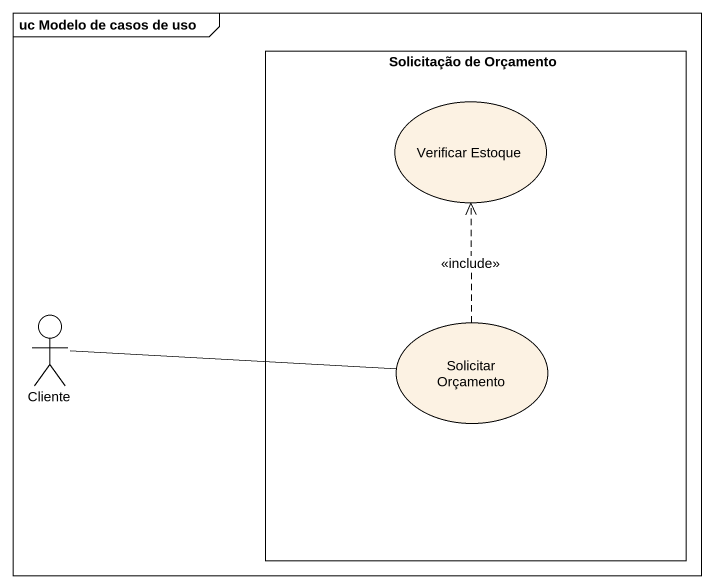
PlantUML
@startuml
mainframe uc Modelo de casos de uso
rectangle "Solicitação de Orçamento" as Solicitação_de_Orçamento {
  usecase "Verificar Estoque" as Verificar_Estoque
  usecase "Solicitar Orçamento" as Solicitar_Orçamento
}
actor Cliente
Cliente -right- Solicitar_Orçamento
Solicitar_Orçamento .up.> Verificar_Estoque : <<include>>
@enduml
